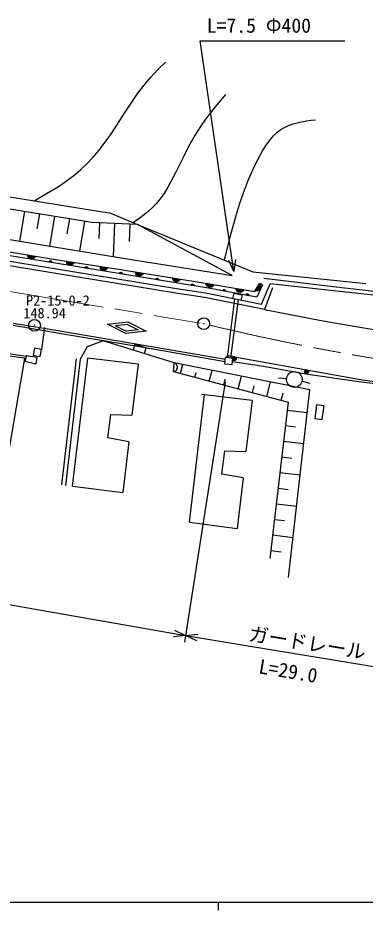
# Model space of a CAD drawing. Units: millimetres, scale not verified. Extents: x 40000 to 680000, y 20000 to 380000.
# Drawn here: x 342572 to 386648, y 204000 to 317373 of the extents above; entities that cross this region are included whole.
import ezdxf
from ezdxf.enums import TextEntityAlignment as Align

# ---------------------------------------------------------------- set-up
doc = ezdxf.new("R2010")
doc.units = ezdxf.units.MM
doc.header["$LTSCALE"] = 1000
doc.linetypes.add('CHAIN', pattern=[18.5, 12, -1.5, 3.5, -1.5])
for name, color, linetype, lineweight in [('M-BGD', 7, 'Continuous', 25), ('M-BMK', 2, 'CHAIN', 13), ('M-STR-STRC', 7, 'Continuous', 25), ('M-TTL-BAND', 7, 'Continuous', 25)]:
    doc.layers.add(name, color=color, linetype=linetype, lineweight=lineweight)
doc.layers.add('M-BGD-HTXT', color=7, linetype='Continuous')
doc.styles.add('ＭＳ ゴシック', font='')
doc.styles.get('ＭＳ ゴシック').set_extended_font_data('MS Gothic')

# ---------------------------------------------------------------- blocks, each defined once
blk = doc.blocks.new('BUHIN1')
at = {"color": 7, "linetype": 'Continuous', "lineweight": 25}
for radius in [746, 22.5]:
    blk.add_circle((0, 0), radius, dxfattribs=at)
blk = doc.blocks.new('BUHIN22')
at = {"color": 7, "linetype": 'Continuous', "lineweight": 25}
for p, q in [((-433, -44), (-58, 431)), ((30, 441), (-421, -130)), ((-180, 377), (-411, 85)), ((-403, -208), (107, 438)), ((180, 431), (-377, -276)), ((-343, -334), (245, 412))]:
    blk.add_line(p, q, dxfattribs=at)
blk.add_lwpolyline([(-310, -393), (-375, -290), (-416, -184), (-442, -40), (-421, 84), (-378, 199), (-282, 321), (-180, 390), (-64, 439), (82, 448), (196, 434), (310, 393)], close=True, dxfattribs=at)
blk = doc.blocks.new('BUHIN23')
at = {"color": 7, "linetype": 'Continuous', "lineweight": 25}
for p, q in [((-432, -48), (-62, 431)), ((26, 442), (-420, -133)), ((-183, 376), (-411, 82)), ((-401, -211), (103, 439)), ((177, 432), (-375, -279)), ((-340, -337), (242, 414))]:
    blk.add_line(p, q, dxfattribs=at)
blk.add_lwpolyline([(-306, -395), (-373, -293), (-415, -188), (-442, -43), (-422, 80), (-379, 196), (-284, 319), (-183, 388), (-68, 439), (79, 448), (192, 436), (306, 395)], close=True, dxfattribs=at)
blk = doc.blocks.new('BUHIN24')
at = {"color": 7, "linetype": 'Continuous', "lineweight": 25}
for p, q in [((-432, -47), (-61, 431)), ((27, 442), (-420, -132)), ((-182, 376), (-411, 82)), ((-401, -210), (104, 439)), ((178, 432), (-375, -278)), ((-341, -336), (242, 413))]:
    blk.add_line(p, q, dxfattribs=at)
blk.add_lwpolyline([(-307, -395), (-373, -292), (-415, -187), (-442, -43), (-422, 81), (-379, 197), (-284, 319), (-182, 389), (-67, 439), (80, 448), (193, 436), (307, 395)], close=True, dxfattribs=at)
blk = doc.blocks.new('BUHIN25')
at = {"color": 7, "linetype": 'Continuous', "lineweight": 25}
for p, q in [((-433, -42), (-56, 431)), ((32, 441), (-422, -127)), ((-178, 379), (-410, 87)), ((-404, -205), (109, 437)), ((183, 430), (-378, -274)), ((-345, -332), (247, 410))]:
    blk.add_line(p, q, dxfattribs=at)
blk.add_lwpolyline([(-312, -391), (-377, -288), (-417, -182), (-442, -37), (-421, 86), (-377, 201), (-280, 323), (-177, 391), (-62, 440), (85, 447), (199, 433), (312, 391)], close=True, dxfattribs=at)
blk = doc.blocks.new('BUHIN34')
at = {"color": 7, "linetype": 'Continuous', "lineweight": 25}
for p, q in [((137, 134), (-97, -165)), ((-71, -173), (150, 111)), ((161, 84), (-42, -175)), ((-11, -177), (168, 53)), ((173, 18), (24, -172)), ((73, -151), (164, -33))]:
    blk.add_line(p, q, dxfattribs=at)
blk.add_lwpolyline([(123, 158), (150, 117), (166, 75), (177, 17), (169, -33), (151, -79), (113, -128), (73, -156), (27, -176), (-32, -179), (-78, -174), (-123, -158)], close=True, dxfattribs=at)
blk = doc.blocks.new('BUHIN35')
at = {"color": 7, "linetype": 'Continuous', "lineweight": 25}
for p, q in [((137, 134), (-98, -165)), ((-72, -172), (151, 110)), ((161, 83), (-43, -175)), ((-12, -177), (168, 52)), ((173, 18), (23, -172)), ((72, -151), (164, -34))]:
    blk.add_line(p, q, dxfattribs=at)
blk.add_lwpolyline([(124, 157), (150, 116), (166, 74), (177, 16), (168, -33), (151, -80), (113, -128), (72, -156), (26, -176), (-33, -179), (-78, -174), (-124, -157)], close=True, dxfattribs=at)
blk = doc.blocks.new('BUHIN37')
at = {"color": 7, "linetype": 'Continuous', "lineweight": 25}
for p, q in [((140, 131), (-101, -163)), ((-76, -171), (153, 107)), ((163, 80), (-46, -174)), ((-15, -176), (169, 49)), ((173, 14), (20, -173)), ((69, -152), (164, -37))]:
    blk.add_line(p, q, dxfattribs=at)
blk.add_lwpolyline([(127, 155), (152, 113), (168, 70), (177, 12), (168, -37), (149, -83), (110, -131), (69, -157), (22, -176), (-37, -178), (-82, -172), (-127, -155)], close=True, dxfattribs=at)
blk = doc.blocks.new('BUHIN133')
at = {"color": 7, "linetype": 'Continuous', "lineweight": 25}
for radius in [249, 220, 191, 161, 132, 97.5, 67.5, 38.8, 7.5]:
    blk.add_circle((-193, 157), radius, dxfattribs=at)
blk = doc.blocks.new('BUHIN142')
at = {"color": 7, "linetype": 'Continuous', "lineweight": 25}
blk.add_circle((0, 0), 995, dxfattribs=at)

msp = doc.modelspace()

# ---------------------------------------------------------------- linework, layer by layer
at = {"layer": 'M-BGD'}
for p, q in [((370001, 285136), (365722, 314433)), ((365722, 314433), (384076, 314433)), ((334554, 295746), (344665, 294129)), ((313823, 293739), (355937, 286853)), ((351961, 291361), (332937, 294481)), ((344665, 294129), (353068, 292770)), ((343400, 292765), (342783, 289004)), ((353068, 292770), (354226, 292619)), ((354226, 292619), (357748, 291109)), ((345303, 292453), (344994, 290573)), ((347205, 292141), (346588, 288382)), ((349107, 291829), (348799, 289950)), ((351010, 291517), (350393, 287759)), ((357748, 291109), (351961, 291361)), ((352925, 291319), (352840, 289346)), ((354855, 291235), (354673, 287060)), ((356784, 291151), (356688, 288950)), ((369772, 284639), (357748, 291109)), ((357748, 291109), (372389, 285092)), ((330399, 289461), (347107, 286712)), ((329529, 288413), (347234, 285529)), ((347357, 286219), (329554, 289069)), ((347137, 284937), (329432, 287821)), ((355937, 286853), (369772, 284639)), ((347107, 286712), (355593, 285387)), ((362856, 283675), (347357, 286219)), ((362612, 282412), (347137, 284937)), ((347234, 285529), (362706, 283004)), ((355593, 285387), (365075, 283888)), ((372389, 285092), (386726, 283632)), ((366516, 283082), (362856, 283675)), ((364932, 283389), (364577, 283447)), ((364596, 283469), (364921, 283416)), ((364907, 283444), (364620, 283490)), ((364647, 283511), (364886, 283472)), ((364844, 283505), (364697, 283528)), ((365075, 283888), (372639, 282598)), ((372639, 282598), (373301, 283679)), ((373272, 283511), (372775, 282701)), ((372842, 282690), (373312, 283457)), ((373301, 283679), (373610, 283431)), ((373478, 280988), (374603, 283596)), ((382604, 283189), (373783, 284251)), ((382624, 282681), (374603, 283596)), ((366260, 281841), (362612, 282412)), ((362706, 283004), (366366, 282431)), ((364563, 283423), (364938, 283363)), ((366366, 282431), (373478, 280988)), ((372913, 281897), (366516, 283082)), ((369875, 281719), (370016, 282383)), ((370016, 282383), (371025, 282166)), ((373610, 283431), (372913, 281897)), ((373346, 283392), (372916, 282691)), ((372993, 282697), (373373, 283317)), ((373395, 283233), (373079, 282717)), ((373193, 282785), (373388, 283103)), ((374870, 283082), (373867, 280297)), ((390732, 282255), (382604, 283189)), ((390717, 281801), (382624, 282681)), ((373867, 280297), (366260, 281841)), ((370065, 281681), (369148, 274200)), ((369603, 274154), (370564, 281579)), ((371025, 282166), (370875, 281516)), ((373867, 280297), (381078, 278914)), ((381078, 278914), (386480, 277967)), ((348054, 277239), (341973, 278268)), ((342024, 278581), (348170, 277577)), ((345947, 278038), (345576, 275237)), ((386480, 277967), (392514, 277019)), ((343584, 274072), (324390, 276970)), ((324435, 277267), (343629, 274368)), ((358506, 275498), (348054, 277239)), ((348170, 277577), (358549, 275805)), ((351376, 275569), (350466, 274012)), ((353403, 276348), (351376, 275569)), ((362428, 273535), (353403, 276348)), ((368881, 273656), (358506, 275498)), ((358549, 275805), (368915, 273999)), ((343650, 274464), (343475, 273691)), ((343650, 274464), (344990, 274247)), ((344665, 275396), (344510, 274504)), ((344510, 274504), (345421, 274346)), ((345576, 275237), (344665, 275396)), ((345421, 274346), (345576, 275237)), ((370077, 274315), (369586, 274404)), ((339945, 253693), (343465, 274090)), ((344856, 273392), (343475, 273691)), ((344990, 274247), (344856, 273392)), ((349970, 274069), (348110, 258031)), ((350466, 274012), (348607, 257974)), ((349501, 257870), (351437, 274116)), ((357847, 273366), (351437, 274116)), ((357847, 273366), (357038, 266898)), ((362319, 272450), (362428, 273535)), ((379619, 270090), (362428, 273535)), ((363230, 272205), (363528, 273314)), ((368852, 273372), (368937, 274221)), ((369765, 273280), (368852, 273372)), ((369850, 274130), (368937, 274221)), ((369765, 273280), (369850, 274130)), ((373478, 273109), (369806, 273688)), ((362319, 272450), (376892, 268535)), ((365052, 271716), (365216, 272329)), ((366873, 271227), (367235, 272571)), ((379369, 272066), (373478, 273109)), ((368876, 271140), (363729, 238040)), ((368695, 270737), (368891, 271469)), ((370517, 270248), (370941, 271829)), ((374160, 269269), (374648, 271086)), ((376669, 271502), (375672, 271581)), ((378638, 271193), (379611, 270961)), ((385849, 271115), (379369, 272066)), ((398203, 269665), (385849, 271115)), ((372338, 269758), (372566, 270608)), ((376938, 246246), (379619, 270090)), ((364337, 253292), (366272, 269538)), ((372327, 268763), (365917, 269514)), ((372327, 268763), (371518, 262296)), ((375982, 268779), (376242, 269747)), ((376892, 268535), (374541, 248689)), ((380482, 268210), (380264, 266457)), ((381431, 268092), (380482, 268210)), ((381213, 266339), (381431, 268092)), ((353989, 264017), (354351, 266980)), ((354351, 266980), (357038, 266898)), ((376775, 267542), (379299, 267243)), ((380264, 266457), (381213, 266339)), ((376540, 265558), (377808, 265408)), ((356675, 263523), (353989, 264017)), ((356675, 263523), (355910, 257086)), ((376305, 263573), (378853, 263271)), ((368469, 259415), (368831, 262378)), ((368831, 262378), (371518, 262296)), ((376069, 261589), (377349, 261437)), ((371156, 258920), (368469, 259415)), ((371156, 258920), (370390, 252484)), ((375834, 259604), (378406, 259299)), ((256579, 257848), (363860, 238881)), ((349501, 257870), (355910, 257086)), ((375599, 257619), (376891, 257466)), ((375364, 255635), (377959, 255327)), ((364337, 253292), (370390, 252484)), ((375129, 253650), (376433, 253496)), ((374894, 251666), (377513, 251355)), ((374659, 249681), (375974, 249525)), ((363860, 238881), (393245, 234030))]:
    msp.add_line(p, q, dxfattribs=at)
for points in [[(344624, 294136), (346226, 295041), (347804, 296002), (348753, 296647), (349670, 297343), (350527, 298070), (351351, 298848), (352125, 299662), (352852, 300513), (353671, 301583), (354447, 302698), (356099, 305254), (357808, 307785), (358589, 308812), (359423, 309806), (360350, 310797), (361326, 311758)], [(368905, 307647), (367620, 306079), (366388, 304480), (365675, 303461), (365014, 302412), (364249, 301041), (363534, 299635), (362606, 297747), (361616, 295868), (361128, 295072), (360593, 294316), (360114, 293736), (359584, 293189), (358865, 292561), (358094, 291967), (357662, 291653), (357217, 291337)], [(368795, 286569), (369494, 289375), (370249, 292153), (370761, 293825), (371331, 295483), (371850, 296815), (372428, 298136), (373002, 299303), (373639, 300462), (374101, 301199), (374606, 301893), (375032, 302386), (375501, 302835), (375929, 303168), (376397, 303455), (376941, 303708), (377524, 303914), (378351, 304124), (379210, 304279), (379766, 304360), (380337, 304436)], [(370211, 286682), (370001, 285136), (369362, 286558)], [(358631, 274718), (358854, 275434), (357422, 275881), (357199, 275165)], [(369049, 274247), (369062, 274291), (369086, 274339), (369122, 274383), (369156, 274410), (369201, 274435), (369251, 274449), (369296, 274452), (369340, 274448), (369586, 274404)], [(362319, 272450), (362448, 272478), (362560, 272533), (362690, 272627), (362767, 272739), (362820, 272863), (362837, 273031), (362809, 273162), (362756, 273288), (362648, 273406), (362548, 273479), (362428, 273535)], [(370077, 274315), (385822, 271465), (397671, 269673)], [(362458, 239566), (363860, 238881), (362309, 238721)], [(365270, 238211), (363860, 238881), (365410, 239058)]]:
    msp.add_lwpolyline(points, dxfattribs=at)
for points in [[(364549, 283400), (364572, 283443), (364601, 283478), (364647, 283515), (364694, 283532), (364743, 283539), (364804, 283529), (364848, 283507), (364888, 283476), (364919, 283427), (364937, 283384), (364944, 283336)], [(373231, 283565), (373309, 283471), (373362, 283371), (373405, 283230), (373398, 283105), (373369, 282985), (373288, 282853), (373194, 282773), (373086, 282710), (372941, 282684), (372827, 282684), (372709, 282712)]]:
    msp.add_lwpolyline(points, close=True, dxfattribs=at)
at = {"layer": 'M-BMK'}
msp.add_line((268566, 294713), (365720, 278587), dxfattribs=at)
msp.add_arc((436990, 570029), 299997, 256.48688, 275.198, dxfattribs=at)
at = {"layer": 'M-STR-STRC'}
for p, q in [((353935, 278433), (356527, 278736)), ((356266, 277259), (353935, 278433)), ((356472, 278428), (354963, 278251)), ((354963, 278251), (356320, 277568)), ((356472, 278428), (357830, 277745)), ((356527, 278736), (358858, 277563)), ((358858, 277563), (356266, 277259)), ((357830, 277745), (356320, 277568))]:
    msp.add_line(p, q, dxfattribs=at)
at = {"layer": 'M-TTL-BAND'}
for p, q in [((40000, 205000), (579000, 205000)), ((368000, 205000), (368000, 204000))]:
    msp.add_line(p, q, dxfattribs=at)

# ---------------------------------------------------------------- block references
at = {"layer": 'M-BGD', "rotation": 118.91356}
for name, p in [('BUHIN22', (344322, 287170)), ('BUHIN23', (349228, 286381)), ('BUHIN34', (346703, 286324)), ('BUHIN35', (351272, 285576)), ('BUHIN23', (353472, 285718)), ('BUHIN35', (355635, 284860)), ('BUHIN24', (357964, 285012)), ('BUHIN24', (362704, 284263)), ('BUHIN35', (360246, 284103)), ('BUHIN25', (366966, 283566)), ('BUHIN37', (368750, 282668)), ('BUHIN25', (370748, 282921)), ('BUHIN37', (371691, 282123)), ('BUHIN1', (344683, 278312)), ('BUHIN1', (366164, 278513)), ('BUHIN133', (370077, 274315)), ('BUHIN142', (377665, 271424)), ('BUHIN133', (379256, 272653))]:
    msp.add_blockref(name, p, dxfattribs=at)

# ---------------------------------------------------------------- texts
at = {"layer": 'M-BGD', "style": 'ＭＳ ゴシック'}
msp.add_text('L=7.5 Φ400', height=1833, dxfattribs=at).set_placement((366555, 314933), align=Align.BOTTOM_LEFT)
for s, rotation, p in [('ガードレール', 350.8, (371681, 237717)), ('L=29.0', 350.5, (372960, 233560))]:
    msp.add_text(s, height=1833, rotation=rotation, dxfattribs=at).set_placement(p, align=Align.BOTTOM_LEFT)
at = {"layer": 'M-BGD-HTXT', "style": 'ＭＳ ゴシック'}
for s, p in [('P2-15-0-2', (343619, 280409)), ('148.94', (343271, 278806))]:
    msp.add_text(s, height=1320, dxfattribs=at).set_placement(p, align=Align.BOTTOM_LEFT)

doc.saveas('drawing.dxf')
